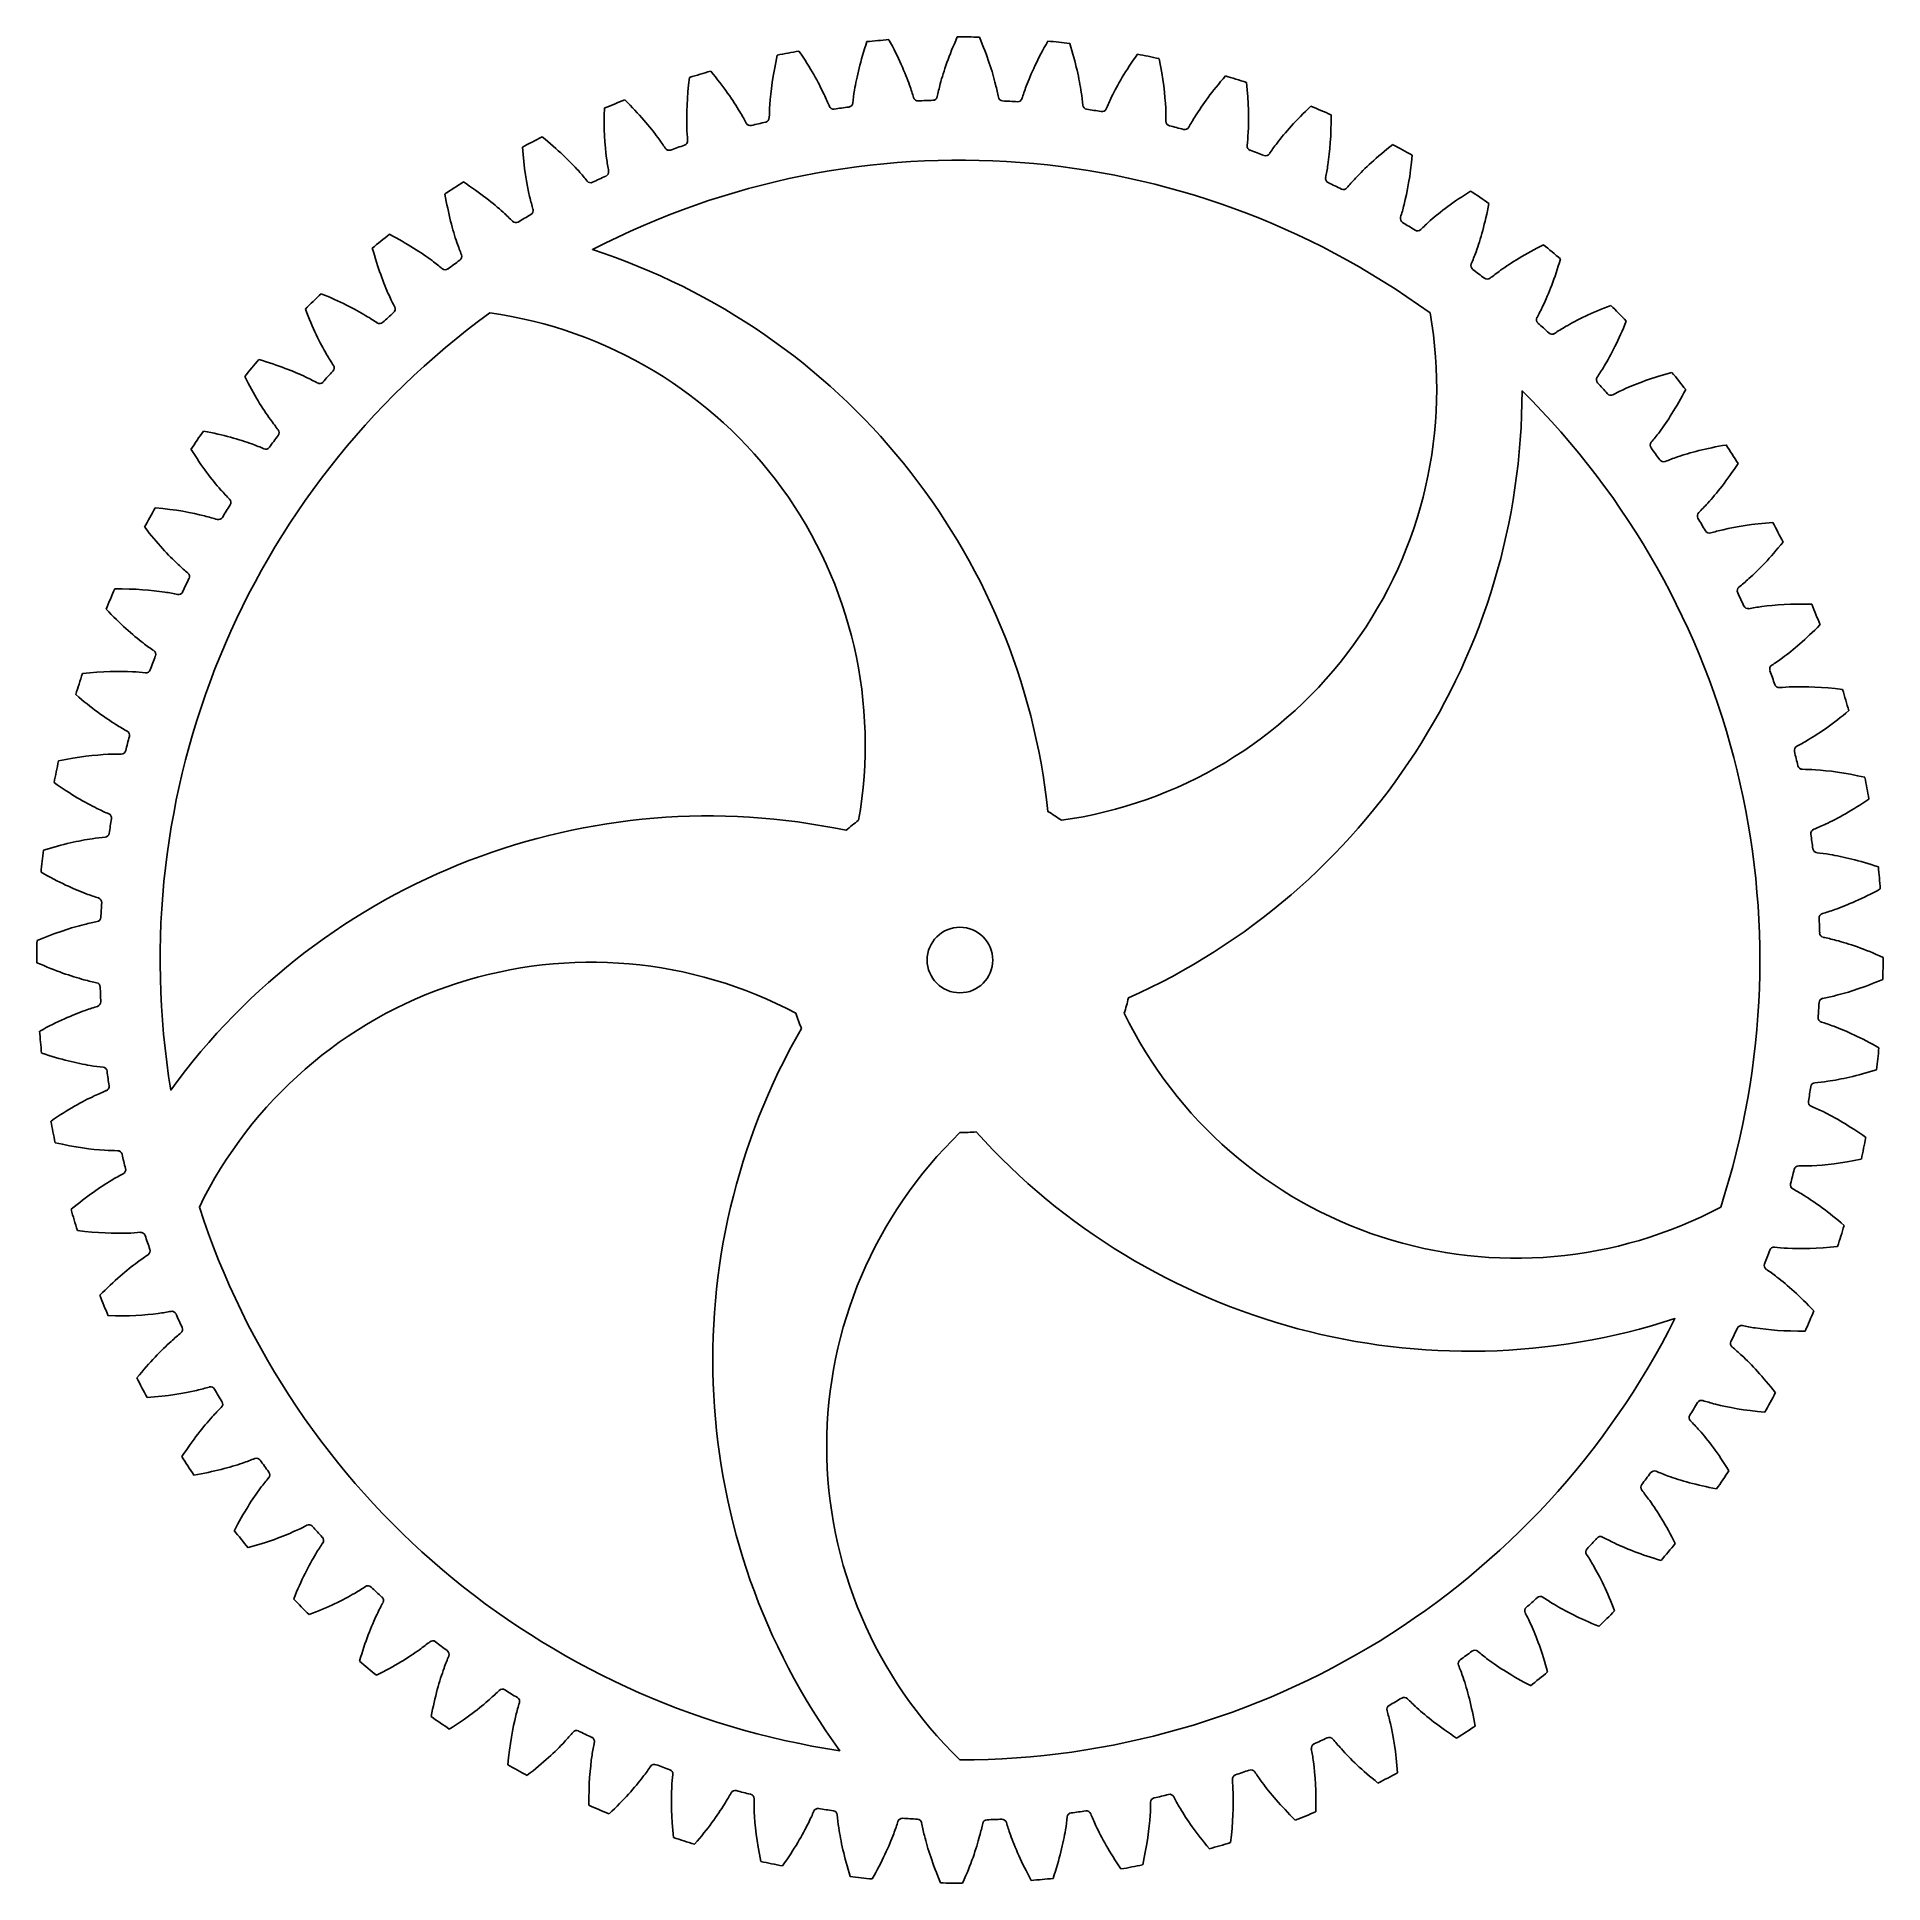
# Model space of a CAD drawing. Header units: millimetres. Extents: x -132 to 29, y -9 to 151.
import ezdxf

# ---------------------------------------------------------------- set-up
doc = ezdxf.new("R2010")
doc.units = ezdxf.units.MM
doc.layers.get('0').update_dxf_attribs({"linetype": 'CONTINUOUS'})

msp = doc.modelspace()

# ---------------------------------------------------------------- linework, layer by layer
for points in [[(-42.85, 83.25, 0.023273), (-44.02, 84.01, 0.296115), (-83.61, 132.84, -0.283718), (-10.82, 127.34, -0.424812)], [(-60.48, 83.25, 0.424812), (-92.52, 127.34, 0.283718), (-120.24, 59.81, -0.296115), (-61.57, 82.38, -0.023273)], [(14.43, 49.64, 0.283718), (-2.83, 120.56, -0.296115), (-37.03, 67.82, -0.023273), (-37.4, 66.48, 0.424812)], [(-65.44, 65.17, 0.296115), (-62.11, 2.4, -0.283718), (-117.76, 49.64, -0.424812), (-65.93, 66.48, 0.023273)], [(-51.67, 56.11, 0.424812), (-51.67, 1.61, 0.283718), (10.45, 39.95, -0.296115), (-50.27, 56.18, -0.023273)]]:
    msp.add_lwpolyline(points, format="xyb", close=True)
msp.add_circle((-51.67, 71.11), 2.85)
for centre, radius, start, end in [((-51.67, 71.11), 80.21, 94.4203, 95.7897), ((-51.67, 71.11), 80.21, 88.7953, 90.1647), ((-51.67, 71.11), 80.21, 83.1703, 84.5397), ((-51.67, 71.11), 80.21, 100.0453, 101.4147), ((-51.67, 71.11), 80.21, 77.5453, 78.9147), ((-51.67, 71.11), 80.21, 105.6703, 107.0397), ((-51.67, 71.11), 80.21, 71.9203, 73.2897), ((-55.31, 146.16), 0.4, 196.1905, 272.7822), ((-54.03, 146.21), 0.4, 271.8028, 348.3945), ((-47.94, 146.16), 0.4, 190.5655, 267.1572), ((-51.67, 71.11), 80.21, 111.2953, 112.6647), ((-62.65, 145.44), 0.4, 201.8155, 278.4072), ((-51.67, 71.11), 74.74, 97.4277, 98.4073), ((-61.38, 145.62), 0.4, 277.4278, 354.0195), ((-51.67, 71.11), 74.74, 91.8027, 92.7823), ((-51.67, 71.11), 74.74, 86.1777, 87.1573), ((-46.66, 146.08), 0.4, 266.1778, 342.7695), ((-40.6, 145.43), 0.4, 184.9405, 261.5322), ((-51.67, 71.11), 74.74, 80.5527, 81.5323), ((-39.33, 145.23), 0.4, 260.5528, 337.1445), ((-51.67, 71.11), 80.21, 66.2953, 67.6647), ((-69.88, 144.01), 0.4, 207.4405, 284.0322), ((-51.67, 71.11), 74.74, 103.0527, 104.0323), ((-68.64, 144.31), 0.4, 283.0528, 359.6445), ((-33.37, 143.99), 0.4, 179.3155, 255.9072), ((-51.67, 71.11), 74.74, 74.9277, 75.9073), ((-32.13, 143.67), 0.4, 254.9278, 331.5195), ((-51.67, 71.11), 80.21, 116.9203, 118.2897), ((-76.94, 141.87), 0.4, 213.0655, 289.6572), ((-51.67, 71.11), 74.74, 108.6777, 109.6573), ((-75.73, 142.29), 0.4, -71.3222, 5.2695), ((-26.32, 141.84), 0.4, 173.6905, 250.2822), ((-51.67, 71.11), 74.74, 69.3027, 70.2823), ((-25.11, 141.4), 0.4, 249.3028, 325.8945), ((-51.67, 71.11), 80.21, 60.6703, 62.0397), ((-82.59, 139.59), 0.4, -65.6972, 10.8945), ((-51.67, 71.11), 80.21, 122.5453, 123.9147), ((-83.76, 139.05), 0.4, 218.6905, 295.2822), ((-51.67, 71.11), 74.74, 114.3027, 115.2823), ((-19.5, 139.02), 0.4, 168.0655, 244.6572), ((-51.67, 71.11), 74.74, 63.6777, 64.6573), ((-18.35, 138.46), 0.4, 243.6778, 320.2695), ((-51.67, 71.11), 80.21, 55.0453, 56.4147), ((-90.26, 135.58), 0.4, 224.3155, 300.9072), ((-51.67, 71.11), 74.74, 119.9277, 120.9073), ((-89.15, 136.23), 0.4, -60.0722, 16.5195), ((-13, 135.54), 0.4, 162.4405, 239.0322), ((-51.67, 71.11), 74.74, 58.0527, 59.0323), ((-51.67, 71.11), 80.21, 128.1703, 129.5397), ((-11.91, 134.87), 0.4, 238.0528, 314.6445), ((-51.67, 71.11), 80.21, 49.4203, 50.7897), ((-51.67, 71.11), 74.74, 125.5527, 126.5323), ((-95.36, 132.24), 0.4, -54.4472, 22.1445), ((-6.87, 131.44), 0.4, 156.8155, 233.4072), ((-96.39, 131.49), 0.4, 229.9405, 306.5322), ((-51.67, 71.11), 74.74, 52.4277, 53.4073), ((-5.85, 130.67), 0.4, 232.4278, 309.0195), ((-51.67, 71.11), 80.21, 133.7953, 135.1647), ((-51.67, 71.11), 74.74, 131.1777, 132.1573), ((-101.14, 127.67), 0.4, -48.8222, 27.7695), ((-1.18, 126.76), 0.4, 151.1905, 227.7822), ((-51.67, 71.11), 80.21, 43.7953, 45.1647), ((-102.1, 126.81), 0.4, 235.5655, 312.1572), ((-51.67, 71.11), 74.74, 46.8027, 47.7823), ((-0.23, 125.89), 0.4, 226.8028, 303.3945), ((-51.67, 71.11), 80.21, 139.4203, 140.7897), ((-51.67, 71.11), 74.74, 136.8027, 137.7823), ((-106.44, 122.55), 0.4, -43.1972, 33.3945), ((-51.67, 71.11), 80.21, 38.1703, 39.5397), ((-107.31, 121.6), 0.4, 241.1905, 317.7822), ((4.03, 121.54), 0.4, 145.5655, 222.1572), ((-51.67, 71.11), 74.74, 41.1777, 42.1573), ((4.89, 120.58), 0.4, 221.1778, 297.7695), ((-111.22, 116.93), 0.4, -37.5722, 39.0195), ((-51.67, 71.11), 80.21, 145.0453, 146.4147), ((-111.99, 115.9), 0.4, 246.8155, 323.4072), ((-51.67, 71.11), 74.74, 142.4277, 143.4073), ((8.71, 115.84), 0.4, 139.9405, 216.5322), ((-51.67, 71.11), 74.74, 35.5527, 36.5323), ((-51.67, 71.11), 80.21, 32.5453, 33.9147), ((9.46, 114.8), 0.4, 215.5528, 292.1445), ((-115.42, 110.87), 0.4, -31.9472, 44.6445), ((-51.67, 71.11), 80.21, 150.6703, 152.0397), ((-116.09, 109.78), 0.4, 252.4405, 329.0322), ((-51.67, 71.11), 74.74, 148.0527, 149.0323), ((12.8, 109.71), 0.4, 134.3155, 210.9072), ((-51.67, 71.11), 74.74, 29.9277, 30.9073), ((-51.67, 71.11), 80.21, 26.9203, 28.2897), ((13.45, 108.6), 0.4, 209.9278, 286.5195), ((-119.01, 104.43), 0.4, -26.3222, 50.2695), ((-51.67, 71.11), 80.21, 156.2953, 157.6647), ((-119.57, 103.27), 0.4, 258.0655, 334.6572), ((-51.67, 71.11), 74.74, 153.6777, 154.6573), ((16.27, 103.2), 0.4, 128.6905, 205.2822), ((-51.67, 71.11), 74.74, 24.3027, 25.2823), ((16.81, 102.04), 0.4, 204.3028, 280.8945), ((-51.67, 71.11), 80.21, 21.2953, 22.6647), ((-121.95, 97.67), 0.4, -20.6972, 55.8945), ((-122.4, 96.46), 0.4, 263.6905, 340.2822), ((-51.67, 71.11), 74.74, 159.3027, 160.2823), ((19.09, 96.39), 0.4, 123.0655, 199.6572), ((-51.67, 71.11), 74.74, 18.6777, 19.6573), ((-51.67, 71.11), 80.21, 161.9203, 163.2897), ((19.51, 95.18), 0.4, 198.6778, 275.2695), ((-51.67, 71.11), 80.21, 15.6703, 17.0397), ((-51.67, 71.11), 74.74, 164.9277, 165.9073), ((-124.22, 90.65), 0.4, -15.0722, 61.5195), ((-51.67, 71.11), 80.21, 167.5453, 168.9147), ((-124.54, 89.41), 0.4, 269.3155, 345.9072), ((21.23, 89.33), 0.4, 117.4405, 194.0322), ((-51.67, 71.11), 74.74, 13.0527, 14.0323), ((21.53, 88.08), 0.4, 193.0528, 269.6445), ((-51.67, 71.11), 80.21, 10.0453, 11.4147), ((-125.79, 83.45), 0.4, -9.4472, 67.1445), ((-125.99, 82.18), 0.4, 274.9405, 351.5322), ((-51.67, 71.11), 74.74, 170.5527, 171.5323), ((22.66, 82.1), 0.4, 111.8155, 188.4072), ((-51.67, 71.11), 74.74, 7.4277, 8.4073), ((-51.67, 71.11), 80.21, 173.1703, 174.5397), ((22.84, 80.83), 0.4, 187.4278, 264.0195), ((-51.67, 71.11), 80.21, 4.4203, 5.7897), ((-126.64, 76.12), 0.4, -3.8222, 72.7695), ((-51.67, 71.11), 74.74, 176.1777, 177.1573), ((-126.71, 74.84), 0.4, 280.5655, 357.1572), ((23.38, 74.76), 0.4, 106.1905, 182.7822), ((-51.67, 71.11), 74.74, 1.8027, 2.7823), ((-51.67, 71.11), 80.21, 178.7953, 180.1647), ((23.43, 73.48), 0.4, 181.8028, 258.3945), ((-51.67, 71.11), 80.21, -1.2047, 0.1647), ((-126.77, 68.75), 0.4, 1.8028, 78.3945), ((-126.72, 67.47), 0.4, -73.8095, 2.7822), ((-51.67, 71.11), 74.74, 181.8027, 182.7823), ((-51.67, 71.11), 74.74, 356.1777, 357.1573), ((23.38, 67.39), 0.4, 100.5655, 177.1572), ((23.3, 66.1), 0.4, 176.1778, 252.7695), ((-51.67, 71.11), 80.21, 184.4203, 185.7897), ((-51.67, 71.11), 80.21, 353.1703, 354.5397), ((-126.17, 61.4), 0.4, 7.4278, 84.0195), ((-51.67, 71.11), 74.74, 187.4277, 188.4073), ((-126, 60.13), 0.4, -68.1845, 8.4072), ((-51.67, 71.11), 74.74, 350.5527, 351.5323), ((22.65, 60.05), 0.4, 94.9405, 171.5322), ((22.45, 58.78), 0.4, 170.5528, 247.1445), ((-51.67, 71.11), 80.21, 190.0453, 191.4147), ((-124.86, 54.14), 0.4, 13.0528, 89.6445), ((-51.67, 71.11), 80.21, 347.5453, 348.9147), ((-51.67, 71.11), 74.74, 193.0527, 194.0323), ((-124.56, 52.89), 0.4, -62.5595, 14.0322), ((21.21, 52.82), 0.4, 89.3155, 165.9072), ((20.89, 51.57), 0.4, 164.9278, 241.5195), ((-51.67, 71.11), 74.74, 344.9277, 345.9073), ((-51.67, 71.11), 80.21, 195.6703, 197.0397), ((-122.85, 47.05), 0.4, 18.6778, 95.2695), ((-51.67, 71.11), 74.74, 198.6777, 199.6573), ((-51.67, 71.11), 80.21, 341.9203, 343.2897), ((-122.43, 45.84), 0.4, -56.9345, 19.6572), ((-51.67, 71.11), 74.74, 339.3027, 340.2823), ((19.07, 45.76), 0.4, 83.6905, 160.2822), ((18.62, 44.56), 0.4, 159.3028, 235.8945), ((-51.67, 71.11), 80.21, 201.2953, 202.6647), ((-120.15, 40.19), 0.4, 24.3028, 100.8945), ((-51.67, 71.11), 74.74, 204.3027, 205.2823), ((-51.67, 71.11), 80.21, 336.2953, 337.6647), ((-119.61, 39.02), 0.4, -51.3095, 25.2822), ((-51.67, 71.11), 74.74, 333.6777, 334.6573), ((16.24, 38.95), 0.4, 78.0655, 154.6572), ((15.68, 37.79), 0.4, 153.6778, 230.2695), ((-51.67, 71.11), 80.21, 206.9203, 208.2897), ((-116.78, 33.63), 0.4, 29.9278, 106.5195), ((-51.67, 71.11), 74.74, 209.9277, 210.9073), ((-116.13, 32.52), 0.4, -45.6845, 30.9072), ((-51.67, 71.11), 74.74, 328.0527, 329.0323), ((12.76, 32.45), 0.4, 72.4405, 149.0322), ((-51.67, 71.11), 80.21, 330.6703, 332.0397), ((12.09, 31.35), 0.4, 148.0528, 224.6445), ((-51.67, 71.11), 80.21, 212.5453, 213.9147), ((-112.8, 27.42), 0.4, 35.5528, 112.1445), ((-51.67, 71.11), 74.74, 215.5527, 216.5323), ((-112.04, 26.38), 0.4, -40.0595, 36.5322), ((-51.67, 71.11), 74.74, 322.4277, 323.4073), ((8.66, 26.32), 0.4, 66.8155, 143.4072), ((-51.67, 71.11), 80.21, 325.0453, 326.4147), ((7.89, 25.3), 0.4, 142.4278, 219.0195), ((-51.67, 71.11), 80.21, 218.1703, 219.5397), ((-108.22, 21.64), 0.4, 41.1778, 117.7695), ((-51.67, 71.11), 74.74, 221.1777, 222.1573), ((-107.37, 20.68), 0.4, -34.4345, 42.1572), ((-51.67, 71.11), 74.74, 316.8027, 317.7823), ((3.98, 20.62), 0.4, 61.1905, 137.7822), ((3.11, 19.68), 0.4, 136.8028, 213.3945), ((-51.67, 71.11), 80.21, 319.4203, 320.7897), ((-103.1, 16.34), 0.4, 46.8028, 123.3945), ((-51.67, 71.11), 74.74, 226.8027, 227.7823), ((-51.67, 71.11), 80.21, 223.7953, 225.1647), ((-102.16, 15.47), 0.4, -28.8095, 47.7822), ((-2.2, 14.56), 0.4, 131.1778, 207.7695), ((-51.67, 71.11), 74.74, 311.1777, 312.1573), ((-1.24, 15.41), 0.4, 55.5655, 132.1572), ((-51.67, 71.11), 80.21, 313.7953, 315.1647), ((-97.48, 11.56), 0.4, 52.4278, 129.0195), ((-51.67, 71.11), 74.74, 232.4277, 233.4073), ((-51.67, 71.11), 80.21, 229.4203, 230.7897), ((-96.46, 10.78), 0.4, -23.1845, 53.4072), ((-7.98, 9.98), 0.4, 125.5528, 202.1445), ((-51.67, 71.11), 74.74, 305.5527, 306.5323), ((-6.94, 10.74), 0.4, 49.9405, 126.5322), ((-51.67, 71.11), 80.21, 308.1703, 309.5397), ((-91.42, 7.36), 0.4, 58.0528, 134.6445), ((-51.67, 71.11), 74.74, 238.0527, 239.0323), ((-90.33, 6.69), 0.4, -17.5595, 59.0322), ((-51.67, 71.11), 74.74, 299.9277, 300.9073), ((-13.07, 6.64), 0.4, 44.3155, 120.9072), ((-51.67, 71.11), 80.21, 235.0453, 236.4147), ((-14.18, 5.99), 0.4, 119.9278, 196.5195), ((-84.98, 3.77), 0.4, 63.6778, 140.2695), ((-51.67, 71.11), 74.74, 243.6777, 244.6573), ((-83.83, 3.21), 0.4, -11.9345, 64.6572), ((-51.67, 71.11), 74.74, 294.3027, 295.2823), ((-19.58, 3.17), 0.4, 38.6905, 115.2822), ((-51.67, 71.11), 80.21, 302.5453, 303.9147), ((-20.74, 2.63), 0.4, 114.3028, 190.8945), ((-51.67, 71.11), 80.21, 240.6703, 242.0397), ((-78.22, 0.82), 0.4, 69.3028, 145.8945), ((-51.67, 71.11), 74.74, 249.3027, 250.2823), ((-77.02, 0.38), 0.4, -6.3095, 70.2822), ((-27.6, -0.07), 0.4, 108.6778, 185.2695), ((-51.67, 71.11), 74.74, 288.6777, 289.6573), ((-26.39, 0.35), 0.4, 33.0655, 109.6572), ((-51.67, 71.11), 80.21, 296.9203, 298.2897), ((-71.2, -1.44), 0.4, 74.9278, 151.5195), ((-51.67, 71.11), 74.74, 254.9277, 255.9073), ((-69.96, -1.76), 0.4, -0.6845, 75.9072), ((-51.67, 71.11), 74.74, 283.0527, 284.0323), ((-33.45, -1.78), 0.4, 27.4405, 104.0322), ((-51.67, 71.11), 80.21, 246.2953, 247.6647), ((-64, -3.01), 0.4, 80.5528, 157.1445), ((-51.67, 71.11), 74.74, 260.5527, 261.5323), ((-62.73, -3.21), 0.4, 4.9405, 81.5322), ((-41.95, -3.39), 0.4, 97.4278, 174.0195), ((-51.67, 71.11), 74.74, 277.4277, 278.4073), ((-40.68, -3.22), 0.4, 21.8155, 98.4072), ((-34.7, -2.08), 0.4, 103.0528, 179.6445), ((-51.67, 71.11), 80.21, 291.2953, 292.6647), ((-56.68, -3.86), 0.4, 86.1778, 162.7695), ((-51.67, 71.11), 74.74, 266.1777, 267.1573), ((-55.39, -3.93), 0.4, 10.5655, 87.1572), ((-49.3, -3.99), 0.4, 91.8028, 168.3945), ((-51.67, 71.11), 74.74, 271.8027, 272.7823), ((-48.02, -3.94), 0.4, 16.1905, 92.7822), ((-51.67, 71.11), 80.21, 251.9203, 253.2897), ((-51.67, 71.11), 80.21, 285.6703, 287.0397), ((-51.67, 71.11), 80.21, 257.5453, 258.9147), ((-51.67, 71.11), 80.21, 280.0453, 281.4147), ((-51.67, 71.11), 80.21, 263.1703, 264.5397), ((-51.67, 71.11), 80.21, 268.7953, 270.1647), ((-51.67, 71.11), 80.21, 274.4203, 275.7897)]:
    msp.add_arc(centre, radius, start, end)
for points in [[(-59.76, 150.91), (-60.32, 149.24), (-60.64, 147.82), (-60.83, 146.7)], [(-56.05, 147.13), (-56.43, 148.2), (-57, 149.53), (-57.85, 151.08)], [(-51.9, 151.32), (-52.62, 149.71), (-53.08, 148.34), (-53.38, 147.24)], [(-48.58, 147.19), (-48.85, 148.3), (-49.29, 149.68), (-49.98, 151.3)], [(-44.03, 150.96), (-44.91, 149.42), (-45.51, 148.1), (-45.91, 147.04)], [(-67.54, 149.73), (-67.93, 148.01), (-68.12, 146.58), (-68.19, 145.44)], [(-63.48, 146.33), (-63.96, 147.36), (-64.66, 148.63), (-65.66, 150.09)], [(-41.13, 146.52), (-41.3, 147.65), (-41.6, 149.07), (-42.13, 150.75)], [(-36.24, 149.82), (-37.27, 148.39), (-37.99, 147.13), (-38.49, 146.11)], [(-33.79, 145.13), (-33.85, 146.26), (-34.01, 147.71), (-34.37, 149.43)], [(-75.17, 147.8), (-75.39, 146.05), (-75.44, 144.6), (-75.4, 143.46)], [(-70.79, 144.81), (-71.38, 145.79), (-72.2, 146.99), (-73.33, 148.34)], [(-28.6, 147.93), (-29.76, 146.6), (-30.6, 145.42), (-31.2, 144.45)], [(-63.02, 145.29), (-63.15, 145.61), (-63.3, 145.95), (-63.48, 146.33)], [(-60.83, 146.7), (-60.9, 146.29), (-60.95, 145.91), (-60.98, 145.58)], [(-55.7, 146.05), (-55.79, 146.37), (-55.91, 146.73), (-56.05, 147.13)], [(-53.38, 147.24), (-53.48, 146.83), (-53.57, 146.46), (-53.64, 146.13)], [(-48.33, 146.08), (-48.39, 146.41), (-48.47, 146.78), (-48.58, 147.19)], [(-45.91, 147.04), (-46.05, 146.64), (-46.18, 146.29), (-46.28, 145.96)], [(-41, 145.4), (-41.03, 145.73), (-41.07, 146.11), (-41.13, 146.52)], [(-38.49, 146.11), (-38.68, 145.73), (-38.83, 145.38), (-38.96, 145.08)], [(-26.62, 143.02), (-26.57, 144.16), (-26.58, 145.61), (-26.77, 147.36)], [(-82.57, 145.13), (-82.62, 143.36), (-82.53, 141.92), (-82.38, 140.79)], [(-77.93, 142.58), (-78.6, 143.5), (-79.53, 144.61), (-80.8, 145.84)], [(-70.24, 143.82), (-70.39, 144.12), (-70.58, 144.45), (-70.79, 144.81)], [(-68.19, 145.44), (-68.22, 145.02), (-68.23, 144.64), (-68.24, 144.31)], [(-33.77, 143.99), (-33.77, 144.33), (-33.77, 144.71), (-33.79, 145.13)], [(-31.2, 144.45), (-31.43, 144.1), (-31.62, 143.77), (-31.78, 143.47)], [(-21.19, 145.3), (-22.47, 144.09), (-23.42, 143), (-24.11, 142.1)], [(-19.7, 140.22), (-19.53, 141.34), (-19.4, 142.79), (-19.42, 144.55)], [(-75.4, 143.46), (-75.39, 143.04), (-75.36, 142.66), (-75.33, 142.33)], [(-26.71, 141.89), (-26.68, 142.22), (-26.65, 142.6), (-26.62, 143.02)], [(-89.68, 141.74), (-89.56, 139.98), (-89.32, 138.55), (-89.06, 137.44)], [(-84.8, 139.67), (-85.57, 140.51), (-86.6, 141.52), (-87.98, 142.63)], [(-77.28, 141.65), (-77.46, 141.93), (-77.67, 142.25), (-77.93, 142.58)], [(-24.11, 142.1), (-24.37, 141.76), (-24.59, 141.45), (-24.78, 141.18)], [(-14.06, 141.96), (-15.46, 140.88), (-16.51, 139.88), (-17.29, 139.05)], [(-84.07, 138.8), (-84.28, 139.07), (-84.52, 139.35), (-84.8, 139.67)], [(-82.38, 140.79), (-82.32, 140.37), (-82.26, 140), (-82.2, 139.67)], [(-19.9, 139.1), (-19.83, 139.43), (-19.76, 139.8), (-19.7, 140.22)], [(-13.08, 136.75), (-12.8, 137.86), (-12.53, 139.28), (-12.38, 141.04)], [(-91.36, 136.09), (-92.21, 136.85), (-93.34, 137.76), (-94.82, 138.72)], [(-17.29, 139.05), (-17.58, 138.75), (-17.83, 138.46), (-18.04, 138.2)], [(-96.42, 137.67), (-96.12, 135.93), (-95.75, 134.53), (-95.38, 133.46)], [(-89.06, 137.44), (-88.96, 137.03), (-88.86, 136.67), (-88.77, 136.35)], [(-13.39, 135.66), (-13.28, 135.98), (-13.18, 136.34), (-13.08, 136.75)], [(-7.3, 137.93), (-8.79, 136.99), (-9.94, 136.11), (-10.8, 135.36)], [(-6.83, 132.65), (-6.44, 133.72), (-6.04, 135.12), (-5.71, 136.85)], [(-90.55, 135.3), (-90.78, 135.54), (-91.05, 135.8), (-91.36, 136.09)], [(-10.8, 135.36), (-11.11, 135.08), (-11.39, 134.82), (-11.63, 134.59)], [(-97.54, 131.88), (-98.45, 132.56), (-99.67, 133.35), (-101.23, 134.17)], [(-95.38, 133.46), (-95.24, 133.06), (-95.11, 132.7), (-94.98, 132.39)], [(-0.96, 133.26), (-2.54, 132.47), (-3.77, 131.7), (-4.7, 131.04)], [(-102.73, 132.97), (-102.26, 131.26), (-101.75, 129.91), (-101.28, 128.87)], [(-96.65, 131.18), (-96.91, 131.4), (-97.2, 131.63), (-97.54, 131.88)], [(-7.24, 131.6), (-7.11, 131.91), (-6.97, 132.26), (-6.83, 132.65)], [(-1.01, 127.96), (-0.52, 128.99), (0.01, 130.34), (0.51, 132.03)], [(-4.7, 131.04), (-5.04, 130.8), (-5.34, 130.57), (-5.6, 130.35)], [(-103.28, 127.09), (-104.25, 127.68), (-105.54, 128.35), (-107.18, 129.01)], [(-101.28, 128.87), (-101.11, 128.49), (-100.94, 128.15), (-100.78, 127.85)], [(-108.54, 127.66), (-107.92, 126.02), (-107.27, 124.72), (-106.7, 123.73)], [(-102.32, 126.48), (-102.6, 126.67), (-102.92, 126.88), (-103.28, 127.09)], [(-1.53, 126.95), (-1.37, 127.25), (-1.19, 127.58), (-1.01, 127.96)], [(4.89, 127.99), (3.24, 127.36), (1.94, 126.72), (0.95, 126.15)], [(0.95, 126.15), (0.59, 125.94), (0.27, 125.74), (-0.01, 125.55)], [(4.32, 122.72), (4.9, 123.7), (5.57, 124.99), (6.23, 126.62)], [(-106.7, 123.73), (-106.49, 123.37), (-106.29, 123.05), (-106.11, 122.77)], [(-108.52, 121.77), (-109.54, 122.25), (-110.89, 122.79), (-112.58, 123.29)], [(3.7, 121.77), (3.89, 122.05), (4.1, 122.36), (4.32, 122.72)], [(10.19, 122.17), (8.49, 121.71), (7.13, 121.2), (6.09, 120.73)], [(-113.81, 121.82), (-113.03, 120.24), (-112.26, 119.01), (-111.59, 118.08)], [(-107.51, 121.25), (-107.8, 121.41), (-108.14, 121.59), (-108.52, 121.77)], [(6.09, 120.73), (5.71, 120.55), (5.37, 120.39), (5.07, 120.23)], [(9.11, 116.99), (9.78, 117.9), (10.58, 119.12), (11.39, 120.68)], [(-111.59, 118.08), (-111.35, 117.74), (-111.12, 117.44), (-110.91, 117.18)], [(-113.21, 115.95), (-114.28, 116.34), (-115.67, 116.74), (-117.4, 117.07)], [(-112.15, 115.54), (-112.46, 115.67), (-112.81, 115.81), (-113.21, 115.95)], [(8.4, 116.1), (8.62, 116.35), (8.85, 116.65), (9.11, 116.99)], [(14.9, 115.86), (13.16, 115.57), (11.76, 115.19), (10.68, 114.83)], [(-118.48, 115.48), (-117.55, 113.99), (-116.66, 112.84), (-115.91, 111.98)], [(10.68, 114.83), (10.28, 114.69), (9.93, 114.56), (9.62, 114.43)], [(13.31, 110.81), (14.07, 111.65), (14.98, 112.78), (15.95, 114.26)], [(-115.91, 111.98), (-115.63, 111.67), (-115.37, 111.39), (-115.14, 111.15)], [(12.52, 109.99), (12.76, 110.23), (13.03, 110.5), (13.31, 110.81)], [(-117.31, 109.7), (-118.41, 109.98), (-119.83, 110.25), (-121.59, 110.4)], [(-116.21, 109.39), (-116.53, 109.49), (-116.9, 109.6), (-117.31, 109.7)], [(18.96, 109.13), (17.2, 109), (15.77, 108.76), (14.66, 108.5)], [(-122.51, 108.72), (-121.43, 107.32), (-120.44, 106.27), (-119.61, 105.49)], [(14.66, 108.5), (14.25, 108.41), (13.89, 108.31), (13.57, 108.22)], [(16.89, 104.25), (17.73, 105.01), (18.74, 106.05), (19.85, 107.43)], [(-119.61, 105.49), (-119.3, 105.2), (-119.02, 104.95), (-118.76, 104.74)], [(-120.77, 103.08), (-121.9, 103.25), (-123.34, 103.38), (-125.11, 103.36)], [(-119.66, 102.88), (-119.98, 102.95), (-120.36, 103.02), (-120.77, 103.08)], [(16.02, 103.51), (16.29, 103.72), (16.57, 103.97), (16.89, 104.25)], [(-125.86, 101.59), (-124.64, 100.31), (-123.55, 99.36), (-122.65, 98.66)], [(18.01, 101.82), (17.59, 101.77), (17.22, 101.71), (16.89, 101.64)], [(22.35, 102.02), (20.58, 102.07), (19.14, 101.97), (18.01, 101.82)], [(19.81, 97.37), (20.72, 98.05), (21.83, 98.98), (23.06, 100.24)], [(-122.65, 98.66), (-122.32, 98.41), (-122.01, 98.19), (-121.73, 98)], [(18.87, 96.72), (19.16, 96.91), (19.47, 97.12), (19.81, 97.37)], [(-123.57, 96.16), (-124.71, 96.21), (-126.16, 96.2), (-127.91, 96)], [(-122.44, 96.07), (-122.78, 96.1), (-123.15, 96.13), (-123.57, 96.16)], [(20.68, 94.85), (20.26, 94.83), (19.89, 94.81), (19.55, 94.78)], [(25.02, 94.62), (23.27, 94.84), (21.82, 94.88), (20.68, 94.85)], [(-128.49, 94.17), (-127.16, 93.02), (-125.97, 92.18), (-125.01, 91.57)], [(-125.01, 91.57), (-124.65, 91.35), (-124.32, 91.16), (-124.03, 91)], [(22.03, 90.24), (23.01, 90.82), (24.21, 91.64), (25.56, 92.78)], [(21.05, 89.69), (21.34, 89.84), (21.67, 90.02), (22.03, 90.24)], [(-125.68, 88.99), (-126.82, 88.93), (-128.26, 88.77), (-129.99, 88.41)], [(-124.55, 89.01), (-124.88, 89.01), (-125.26, 89.01), (-125.68, 88.99)], [(22.66, 87.64), (22.24, 87.67), (21.86, 87.68), (21.53, 87.68)], [(26.95, 86.99), (25.23, 87.38), (23.8, 87.57), (22.66, 87.64)], [(-130.38, 86.53), (-128.94, 85.51), (-127.68, 84.79), (-126.66, 84.29)], [(23.55, 82.92), (24.58, 83.41), (25.85, 84.11), (27.31, 85.1)], [(-126.66, 84.29), (-126.28, 84.1), (-125.94, 83.94), (-125.63, 83.81)], [(22.52, 82.47), (22.83, 82.59), (23.17, 82.74), (23.55, 82.92)], [(-127.08, 81.65), (-128.2, 81.48), (-129.62, 81.18), (-131.3, 80.65)], [(-125.95, 81.78), (-126.28, 81.75), (-126.66, 81.71), (-127.08, 81.65)], [(23.92, 80.28), (23.51, 80.34), (23.13, 80.39), (22.8, 80.43)], [(28.13, 79.2), (26.46, 79.76), (25.05, 80.09), (23.92, 80.28)], [(-131.51, 78.74), (-129.98, 77.87), (-128.66, 77.27), (-127.59, 76.87)], [(24.35, 75.49), (25.42, 75.88), (26.76, 76.45), (28.3, 77.29)], [(-127.59, 76.87), (-127.2, 76.72), (-126.84, 76.6), (-126.52, 76.5)], [(23.27, 75.14), (23.59, 75.24), (23.95, 75.35), (24.35, 75.49)], [(-127.75, 74.2), (-128.85, 73.93), (-130.23, 73.49), (-131.86, 72.8)], [(-126.64, 74.45), (-126.97, 74.38), (-127.34, 74.31), (-127.75, 74.2)], [(24.46, 72.82), (24.05, 72.93), (23.68, 73.02), (23.35, 73.08)], [(28.54, 71.34), (26.93, 72.07), (25.56, 72.53), (24.46, 72.82)], [(-131.87, 70.88), (-130.26, 70.16), (-128.89, 69.7), (-127.79, 69.4)], [(-127.79, 69.4), (-127.38, 69.29), (-127.01, 69.21), (-126.69, 69.14)], [(24.41, 68.02), (25.52, 68.3), (26.9, 68.73), (28.52, 69.43)], [(23.31, 67.78), (23.64, 67.84), (24, 67.92), (24.41, 68.02)], [(-127.68, 66.73), (-128.75, 66.35), (-130.09, 65.78), (-131.63, 64.93)], [(-126.6, 67.08), (-126.93, 66.99), (-127.29, 66.87), (-127.68, 66.73)], [(24.26, 65.35), (23.86, 65.5), (23.51, 65.62), (23.19, 65.72)], [(28.18, 63.48), (26.65, 64.36), (25.32, 64.95), (24.26, 65.35)], [(-131.46, 63.02), (-129.79, 62.46), (-128.38, 62.14), (-127.26, 61.95)], [(-127.26, 61.95), (-126.84, 61.88), (-126.47, 61.83), (-126.13, 61.8)], [(23.74, 60.58), (24.87, 60.74), (26.29, 61.04), (27.97, 61.57)], [(-125.85, 59.76), (-126.16, 59.63), (-126.51, 59.48), (-126.89, 59.3)], [(22.62, 60.45), (22.95, 60.48), (23.33, 60.52), (23.74, 60.58)], [(-126.89, 59.3), (-127.92, 58.82), (-129.19, 58.12), (-130.64, 57.12)], [(23.33, 57.94), (22.95, 58.12), (22.61, 58.28), (22.3, 58.41)], [(27.04, 55.69), (25.61, 56.71), (24.35, 57.43), (23.33, 57.94)], [(-130.29, 55.24), (-128.57, 54.84), (-127.13, 54.66), (-125.99, 54.58)], [(-125.99, 54.58), (-125.57, 54.56), (-125.2, 54.55), (-124.86, 54.54)], [(21.21, 53.22), (21.55, 53.21), (21.93, 53.22), (22.35, 53.24)], [(22.35, 53.24), (23.49, 53.29), (24.93, 53.45), (26.65, 53.81)], [(-125.37, 51.99), (-126.34, 51.4), (-127.54, 50.58), (-128.89, 49.45)], [(-124.38, 52.54), (-124.68, 52.38), (-125.01, 52.2), (-125.37, 51.99)], [(21.68, 50.65), (21.32, 50.87), (20.99, 51.06), (20.7, 51.22)], [(25.15, 48.05), (23.82, 49.21), (22.64, 50.05), (21.68, 50.65)], [(-128.35, 47.61), (-126.6, 47.39), (-125.15, 47.34), (-124.02, 47.38)], [(-124.02, 47.38), (-123.59, 47.39), (-123.22, 47.42), (-122.88, 47.45)], [(-122.21, 45.5), (-122.49, 45.32), (-122.8, 45.1), (-123.14, 44.85)], [(19.11, 46.16), (19.44, 46.12), (19.82, 46.09), (20.24, 46.07)], [(20.24, 46.07), (21.38, 46.01), (22.83, 46.03), (24.58, 46.22)], [(-123.14, 44.85), (-124.05, 44.18), (-125.16, 43.24), (-126.4, 41.98)], [(19.32, 43.56), (18.98, 43.82), (18.68, 44.04), (18.4, 44.23)], [(22.52, 40.63), (21.31, 41.91), (20.22, 42.87), (19.32, 43.56)], [(-125.68, 40.21), (-123.92, 40.15), (-122.47, 40.25), (-121.34, 40.4)], [(-121.34, 40.4), (-120.92, 40.46), (-120.55, 40.52), (-120.22, 40.58)], [(-119.36, 38.71), (-119.62, 38.5), (-119.91, 38.26), (-120.22, 37.97)], [(16.32, 39.34), (16.65, 39.27), (17.02, 39.2), (17.44, 39.14)], [(17.44, 39.14), (18.56, 38.97), (20.01, 38.85), (21.77, 38.87)], [(-120.22, 37.97), (-121.06, 37.21), (-122.08, 36.17), (-123.18, 34.8)], [(16.27, 36.74), (15.97, 37.02), (15.68, 37.27), (15.43, 37.49)], [(19.18, 33.51), (18.1, 34.9), (17.1, 35.96), (16.27, 36.74)], [(-122.29, 33.1), (-120.53, 33.22), (-119.1, 33.46), (-118, 33.72)], [(-118, 33.72), (-117.59, 33.82), (-117.22, 33.91), (-116.9, 34.01)], [(-115.86, 32.23), (-116.1, 32), (-116.36, 31.73), (-116.64, 31.41)], [(12.88, 32.83), (13.2, 32.73), (13.56, 32.63), (13.97, 32.52)], [(13.97, 32.52), (15.08, 32.24), (16.5, 31.98), (18.26, 31.82)], [(-116.64, 31.41), (-117.41, 30.57), (-118.31, 29.44), (-119.28, 27.96)], [(12.58, 30.24), (12.3, 30.56), (12.04, 30.83), (11.81, 31.07)], [(15.15, 26.74), (14.21, 28.24), (13.33, 29.39), (12.58, 30.24)], [(-118.23, 26.36), (-116.49, 26.65), (-115.09, 27.03), (-114.01, 27.4)], [(-114.01, 27.4), (-113.61, 27.53), (-113.26, 27.67), (-112.95, 27.79)], [(-111.74, 26.13), (-111.95, 25.87), (-112.19, 25.58), (-112.44, 25.24)], [(8.82, 26.69), (9.13, 26.56), (9.48, 26.42), (9.87, 26.27)], [(9.87, 26.27), (10.95, 25.89), (12.34, 25.49), (14.07, 25.16)], [(-112.44, 25.24), (-113.12, 24.32), (-113.91, 23.11), (-114.72, 21.54)], [(8.26, 24.14), (8.02, 24.48), (7.79, 24.78), (7.58, 25.04)], [(10.48, 20.41), (9.69, 21.99), (8.93, 23.22), (8.26, 24.14)], [(-113.52, 20.05), (-111.82, 20.51), (-110.46, 21.03), (-109.43, 21.5)], [(-109.43, 21.5), (-109.04, 21.67), (-108.7, 21.84), (-108.41, 22)], [(4.17, 20.97), (4.47, 20.81), (4.8, 20.64), (5.18, 20.46)], [(-107.65, 19.5), (-108.24, 18.53), (-108.9, 17.24), (-109.56, 15.6)], [(-107.04, 20.46), (-107.23, 20.18), (-107.43, 19.86), (-107.65, 19.5)], [(3.37, 18.49), (3.16, 18.86), (2.96, 19.18), (2.78, 19.46)], [(5.18, 20.46), (6.21, 19.97), (7.56, 19.43), (9.25, 18.94)], [(5.21, 14.56), (4.58, 16.21), (3.94, 17.51), (3.37, 18.49)], [(-108.22, 14.23), (-106.57, 14.86), (-105.27, 15.51), (-104.28, 16.08)], [(-104.28, 16.08), (-103.92, 16.29), (-103.6, 16.49), (-103.32, 16.67)], [(-101.8, 15.27), (-101.97, 14.98), (-102.14, 14.64), (-102.32, 14.26)], [(-1.01, 15.74), (-0.73, 15.55), (-0.42, 15.35), (-0.06, 15.13)], [(-0.06, 15.13), (0.92, 14.54), (2.21, 13.88), (3.84, 13.22)], [(-102.32, 14.26), (-102.81, 13.24), (-103.35, 11.89), (-103.84, 10.2)], [(-2.05, 13.35), (-2.23, 13.74), (-2.39, 14.08), (-2.55, 14.37)], [(-0.61, 9.26), (-1.07, 10.96), (-1.58, 12.32), (-2.05, 13.35)], [(-98.64, 11.18), (-98.29, 11.43), (-97.99, 11.66), (-97.73, 11.87)], [(-102.37, 8.97), (-100.79, 9.75), (-99.56, 10.52), (-98.64, 11.18)], [(-96.09, 10.63), (-96.22, 10.32), (-96.36, 9.97), (-96.5, 9.57)], [(-7.95, 8.77), (-8.09, 9.17), (-8.22, 9.52), (-8.35, 9.83)], [(-6.68, 11.04), (-6.42, 10.83), (-6.13, 10.59), (-5.79, 10.34)], [(-5.79, 10.34), (-4.88, 9.66), (-3.66, 8.87), (-2.1, 8.06)], [(-96.5, 9.57), (-96.89, 8.5), (-97.29, 7.11), (-97.62, 5.37)], [(-6.91, 4.55), (-7.21, 6.29), (-7.59, 7.69), (-7.95, 8.77)], [(-96.04, 4.29), (-94.54, 5.23), (-93.39, 6.12), (-92.54, 6.87)], [(-92.54, 6.87), (-92.22, 7.15), (-91.94, 7.4), (-91.71, 7.64)], [(-89.95, 6.56), (-90.05, 6.24), (-90.15, 5.88), (-90.26, 5.47)], [(-12.79, 6.92), (-12.55, 6.68), (-12.28, 6.42), (-11.97, 6.14)], [(-90.26, 5.47), (-90.53, 4.37), (-90.8, 2.94), (-90.95, 1.19)], [(-14.27, 4.78), (-14.37, 5.19), (-14.47, 5.56), (-14.56, 5.88)], [(-11.97, 6.14), (-11.13, 5.37), (-10, 4.47), (-8.52, 3.5)], [(-86.04, 3.17), (-85.76, 3.48), (-85.51, 3.76), (-85.29, 4.02)], [(-19.26, 3.42), (-19.05, 3.16), (-18.81, 2.87), (-18.53, 2.56)], [(-13.65, 0.49), (-13.78, 2.25), (-14.02, 3.68), (-14.27, 4.78)], [(-89.27, 0.27), (-87.88, 1.35), (-86.82, 2.34), (-86.04, 3.17)], [(-83.64, 2.01), (-83.81, 0.88), (-83.93, -0.56), (-83.91, -2.33)], [(-83.44, 3.12), (-83.51, 2.79), (-83.57, 2.42), (-83.64, 2.01)], [(-20.96, 1.44), (-21.01, 1.86), (-21.07, 2.23), (-21.14, 2.56)], [(-18.53, 2.56), (-17.77, 1.71), (-16.73, 0.7), (-15.35, -0.4)], [(-82.15, -3.08), (-80.86, -1.87), (-79.91, -0.77), (-79.22, 0.13)], [(-79.22, 0.13), (-78.96, 0.46), (-78.74, 0.77), (-78.55, 1.05)], [(-76.62, 0.34), (-76.66, 0), (-76.69, -0.37), (-76.71, -0.79)], [(-26.06, 0.57), (-25.87, 0.29), (-25.66, -0.02), (-25.41, -0.36)], [(-20.76, -2.9), (-20.71, -1.14), (-20.81, 0.31), (-20.96, 1.44)], [(-76.71, -0.79), (-76.77, -1.93), (-76.75, -3.38), (-76.56, -5.13)], [(-72.13, -2.23), (-71.91, -1.87), (-71.72, -1.54), (-71.56, -1.25)], [(-33.09, -1.6), (-32.94, -1.9), (-32.76, -2.23), (-32.54, -2.59)], [(-28.16, -5.57), (-27.94, -3.82), (-27.9, -2.37), (-27.93, -1.24)], [(-27.93, -1.24), (-27.95, -0.82), (-27.97, -0.44), (-28, -0.1)], [(-25.41, -0.36), (-24.73, -1.27), (-23.8, -2.38), (-22.54, -3.62)], [(-74.73, -5.71), (-73.57, -4.38), (-72.73, -3.2), (-72.13, -2.23)], [(-69.56, -1.77), (-69.57, -2.1), (-69.56, -2.48), (-69.54, -2.9)], [(-69.54, -2.9), (-69.49, -4.04), (-69.33, -5.48), (-68.96, -7.21)], [(-64.84, -3.88), (-64.65, -3.5), (-64.5, -3.16), (-64.37, -2.85)], [(-62.33, -3.17), (-62.3, -3.51), (-62.26, -3.88), (-62.2, -4.3)], [(-40.31, -3.07), (-40.18, -3.38), (-40.03, -3.73), (-39.86, -4.11)], [(-35.14, -3.21), (-35.11, -2.79), (-35.1, -2.42), (-35.1, -2.08)], [(-32.54, -2.59), (-31.96, -3.57), (-31.14, -4.76), (-30, -6.11)], [(-67.09, -7.6), (-66.07, -6.16), (-65.34, -4.9), (-64.84, -3.88)], [(-62.2, -4.3), (-62.03, -5.42), (-61.73, -6.84), (-61.2, -8.53)], [(-59.3, -8.73), (-58.42, -7.2), (-57.83, -5.88), (-57.43, -4.81)], [(-57.43, -4.81), (-57.28, -4.42), (-57.16, -4.06), (-57.06, -3.74)], [(-55, -3.86), (-54.94, -4.19), (-54.86, -4.56), (-54.76, -4.97)], [(-49.96, -5.01), (-49.85, -4.6), (-49.76, -4.24), (-49.69, -3.91)], [(-47.63, -3.83), (-47.54, -4.15), (-47.43, -4.51), (-47.29, -4.9)], [(-43.58, -8.69), (-43.01, -7.01), (-42.69, -5.6), (-42.5, -4.48)], [(-42.5, -4.48), (-42.43, -4.06), (-42.39, -3.69), (-42.35, -3.35)], [(-39.86, -4.11), (-39.37, -5.14), (-38.67, -6.41), (-37.68, -7.87)], [(-35.79, -7.51), (-35.4, -5.79), (-35.21, -4.35), (-35.14, -3.21)], [(-54.76, -4.97), (-54.48, -6.07), (-54.05, -7.45), (-53.35, -9.08)], [(-51.44, -9.09), (-50.71, -7.48), (-50.25, -6.11), (-49.96, -5.01)], [(-47.29, -4.9), (-46.9, -5.98), (-46.33, -7.31), (-45.48, -8.86)]]:
    msp.add_open_spline(points, degree=3)

doc.saveas('drawing.dxf')
